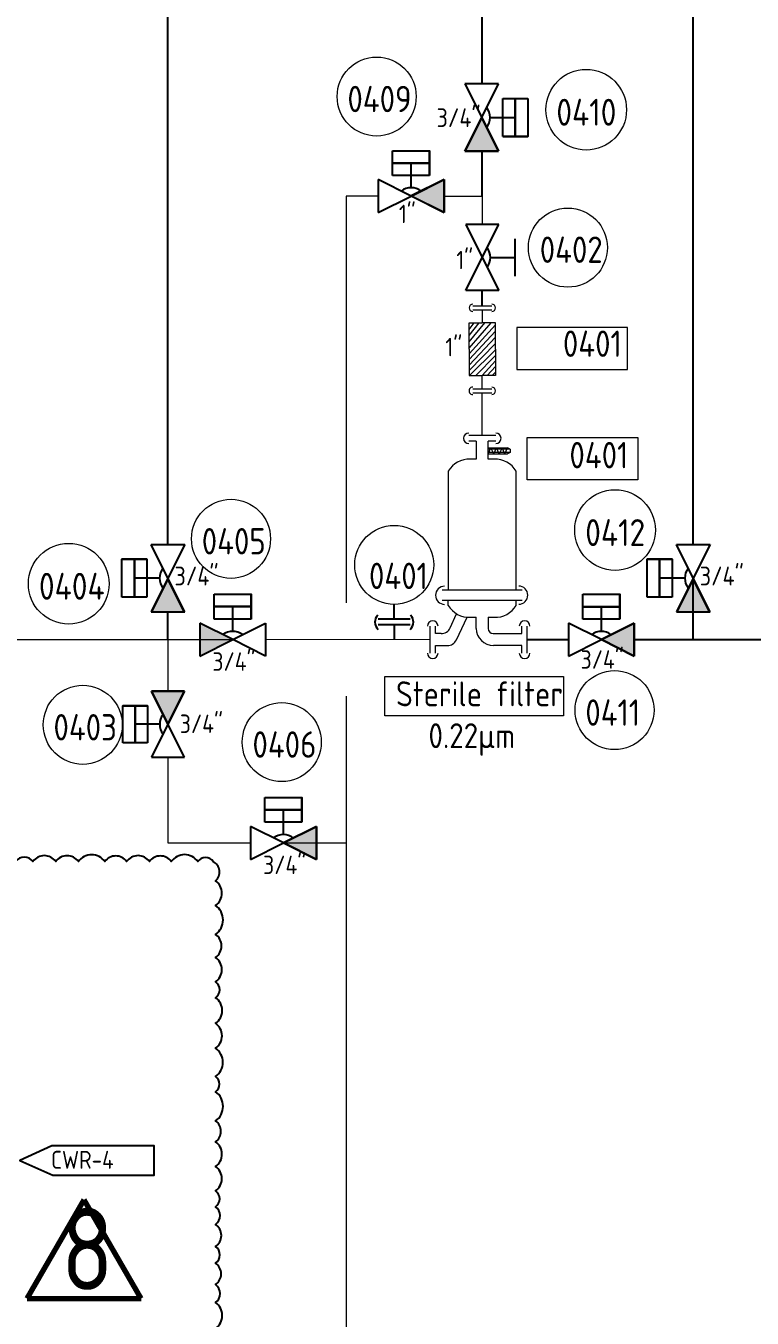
# Model space of a CAD drawing. Header units: millimetres. Extents: x -68339142 to 208, y -167 to 82456658.
# Drawn here: x -68326224 to -68325893, y 82449229 to 82449816 of the extents above; entities that cross this region are included whole.
import ezdxf

# ---------------------------------------------------------------- set-up
doc = ezdxf.new("R2010")
doc.units = ezdxf.units.MM
doc.header["$MEASUREMENT"] = 0
doc.layers.add('Langurage', color=7, linetype='Continuous', lineweight=0)
doc.layers.add('Modle', color=161, linetype='Continuous', lineweight=70)
doc.layers.add('排管', color=10, linetype='Continuous')
doc.layers.add('药液', color=210, linetype='Continuous')
doc.styles.get("Standard").update_dxf_attribs({"font": 'gbenor.shx', "bigfont": 'gbcbig.shx'})

# ---------------------------------------------------------------- blocks, each defined once
blk = doc.blocks.new('*U370')
at = {"color": 7, "lineweight": 9}
for p, q in [((4.714724727788119, -0.0877396147247273), (-4.515031891437941, -0.0877396147247273)), ((-1.936472264634402, -1.933690938578114), (-4.515031891437941, -1.933690938578114)), ((-1.936472264634402, -1.933690938578114), (-1.936472264634402, -8.15920785517989)), ((2.136165100808546, -8.15920785517989), (2.136165100808546, -1.933690938578114)), ((4.714724727788119, -1.933690938578114), (2.136165100808546, -1.933690938578114)), ((2.136165100808546, -4.243263430585929), (8.756014070539683, -4.243263430585929)), ((2.136165100808546, -6.317034162759676), (3.081857810762953, -4.243263430585929)), ((4.027550520742508, -6.317034162759676), (3.081857810762953, -4.243263430585929)), ((4.027550520742508, -6.317034162759676), (4.973243230696912, -4.243263430585929)), ((5.918935940651318, -6.317034162759676), (4.973243230696912, -4.243263430585929)), ((6.864628650630873, -4.243263430585929), (5.918935940651318, -6.317034162759676)), ((7.810321360585279, -6.317034162759676), (6.864628650630873, -4.243263430585929)), ((7.810321360585279, -6.317034162759676), (8.756014070539683, -4.243263430585929)), ((9.59036754929116, -4.763215825076882), (8.756014070539683, -4.243263430585929)), ((-1.936472264634402, -8.15920785517989), (-3.972787311250951, -8.15920785517989)), ((9.59036754929116, -4.763215825076882), (2.136165100808546, -4.763215825076882)), ((9.59036754929116, -5.797081768265585), (2.136165100808546, -5.797081768265585)), ((2.136165100808546, -6.317034162759676), (8.756014070539683, -6.317034162759676)), ((4.172480147550836, -8.15920785517989), (2.136165100808546, -8.15920785517989)), ((9.59036754929116, -5.797081768265585), (8.756014070539683, -6.317034162759676)), ((9.59036754929116, -4.763215825073734), (9.59036754929116, -5.797081768265585)), ((-11.50523085391884, -12.23140881913019), (-11.50523085391884, -52.87842318378058)), ((11.70584720883866, -52.87842318378058), (11.70584720883866, -12.23140881913019)), ((13.74918962963623, -52.87842318378058), (-13.5654624396381, -52.87842318378058)), ((-13.56082050733509, -56.25464598687442), (13.74454769738352, -56.25464598687442)), ((-11.50331084730237, -58.05814927957174), (-11.50331080751858, -56.25464598687442)), ((11.70869077380855, -58.05816427247694), (11.70869077380855, -56.25464598687442)), ((-10.82452199060498, -65.69830747784206), (-8.656301488145642, -60.94162706864584)), ((-17.74756567414692, -74.37223039345774), (-17.74756567414692, -65.14247377424425)), ((-15.90161435029668, -67.72103340102264), (-15.90161435029668, -65.14247377424425)), ((-8.742431601911392, -69.8312419666524), (-5.042677106192618, -62.1120835973341)), ((-3.96994310672272, -62.13036485459277), (-1.933628699589066, -62.13036485458019)), ((-1.933628699589066, -65.91798702526052), (-1.933628699589066, -62.13035031098409)), ((2.139008665803586, -62.1303503109778), (2.139008665803586, -65.99289112421224)), ((2.139008665803586, -62.13036485458019), (4.175323925949935, -62.13036485458019)), ((13.64986648880387, -67.72103340102264), (13.64986648880387, -65.14247377424425)), ((15.49581781265412, -74.37223039345774), (15.49581781265412, -65.14247377424425)), ((-13.96948821755659, -67.72103340102264), (-15.90161435029668, -67.72103340102264)), ((3.867150942613998, -67.72103340102264), (13.64986648880387, -67.72103340102264)), ((-15.90161435029668, -74.37223039345774), (-15.90161435029668, -71.79367076645302)), ((-15.90161435029668, -71.7936707664153), (-11.85920844704737, -71.7936707664153)), ((13.64986648880387, -71.7936707664153), (3.942055041556275, -71.7936707664153)), ((13.64986648880387, -74.37223039345774), (13.64986648880387, -71.79367076645302))]:
    blk.add_line(p, q, dxfattribs=at)
at = {"color": 1, "linetype": 'ByBlock', "lineweight": 9}
blk.add_lwpolyline([(53.26565110869124, -15.15736123462646), (15.46565110869124, -15.15736123462646), (15.46565110869124, -0.7573612346264618), (53.26565110869124, -0.7573612346264582)], close=True, dxfattribs=at)
at = {"color": 7, "lineweight": 9}
for centre, radius, start, end in [((-4.515031891437941, -1.010715276646712), 1.807373980109305, 90, 270), ((4.714724727788119, -1.010715276646712), 1.807373980109305, 270, 90), ((-4.36832995359025, -16.43173529141729), 8.281992833606093, 87.26254471121501, 149.5247882202793), ((4.568024369799406, -16.43171705623397), 8.281974653946426, 30.4750196068326, 92.73746633875243), ((-12.75547540770388, -54.61400535056066), 3.098212849584717, 90, 270), ((12.58224103441819, -54.57747377127357), 3.098212849584717, 270, 90), ((-4.36548796852963, -53.85784110995516), 8.281974653946426, 210.4750190651427, 272.7374663387524), ((4.549215158578058, -53.85784110995516), 8.281974653946426, 267.2625336612473, 329.5249809348571), ((-16.82459001223437, -65.14247377424425), 1.807373980109305, 0, 180), ((-13.96948821755659, -64.26474884740183), 3.456284553620823, 270, 335.4952491099257), ((3.942055041556275, -65.91798702526052), 5.875683741155399, 180, 270), ((3.867150942613998, -65.99289112421224), 1.728142276810412, 180, 270), ((14.57284215071642, -65.14247377424425), 1.807373980109305, 0, 180), ((-11.85920844704737, -68.33738621279448), 3.456284553620823, 270, 334.3918298631191), ((-16.82459001223437, -74.37223039345774), 1.807373980109305, 180, 0), ((14.57284215071642, -74.37223039345774), 1.807373980109305, 180, 0)]:
    blk.add_arc(centre, radius, start, end, dxfattribs=at)
at = {"color": 1, "linetype": 'ByBlock', "lineweight": 9}
for tag, p, height, flags in [('YQJ_CODE', (16.0483883093606, -11.2747589952043), 9, 2), ('YQJ_ITEMID', (12.38786344538312, -14.59765539292084), 5, 1), ('YQJ_CLASS_NAME', (12.84665076514648, -20.0771766352043), 5, 1)]:
    blk.add_attdef(tag, p, '', height=height, dxfattribs=dict(at, flags=flags))
for tag, p, height in [('尺寸', (26.2499610354178, -9.805518904865677), 6.3), ('YQJ_NO', (29.89491656839891, -11.25334675457646), 9)]:
    blk.add_attdef(tag, p, '', height=height, dxfattribs=at)
blk = doc.blocks.new('*U369')
at = {"color": 0}
for p, q in [((-6.328125, 7.03125), (-6.328125, 15.46875)), ((-6.328125, 15.46875), (6.328125, 15.46875)), ((6.328125, 11.25), (-6.328125, 11.25)), ((-6.328125, 11.25), (6.328125, 11.25)), ((0, 2.8125), (0, 11.25)), ((0, 0), (-11.25, 5.625)), ((-11.25, 5.625), (-11.25, -5.625)), ((6.328125, 7.03125), (-6.328125, 7.03125)), ((0, 0), (11.25, 5.625)), ((11.25, 5.625), (11.25, -5.625)), ((-11.25, -5.625), (0, 0)), ((11.25, -5.625), (0, 0))]:
    blk.add_line(p, q, dxfattribs=at)
blk.add_lwpolyline([(6.328125, 7.03125), (6.328125, 7.03125), (6.328125, 15.46875), (6.328125, 15.46875)], close=True, dxfattribs=at)
at = {"color": 1, "linetype": 'ByBlock', "lineweight": 9}
blk.add_circle((-11.76980056138358, 33.96205639787576), 13.5, dxfattribs=at)
at = {"color": 0}
blk.add_arc((0, -2.8125), 5.625, 53.13010235422894, 126.8698976457711, dxfattribs=at)
at = {"color": 1, "linetype": 'ByBlock', "lineweight": 9}
for tag, p, height, flags in [('YQJ_CODE', (-19.48083854829687, 36.63512877576539), 9, 2), ('YQJ_ITEMID', (12.30389252496513, -9.268028050291264), 5, 1), ('YQJ_CLASS_NAME', (12.34145168959367, -15.0460218663336), 5, 1), ('品牌', (13.51525420045436, -20.57112130539599), 5, 1), ('供电电源', (13.40854493904772, -26.41575940861708), 5, 1), ('控制方式', (13.72867290480644, -33.13547494261206), 5, 1), ('输出信号类型1', (14.1519754470537, -39.40720924178709), 5, 1), ('输出信号类型2', (13.98124049918988, -46.42557879951505), 5, 1)]:
    blk.add_attdef(tag, p, '', height=height, dxfattribs=dict(at, flags=flags))
for tag, p, height in [('YQJ_NO', (-21.76100224045453, 28.62643901866721), 9), ('尺寸', (-4.176673862520159, -9.285124226733085), 6.3)]:
    blk.add_attdef(tag, p, '', height=height, dxfattribs=at)
blk = doc.blocks.new('*U454')
at = {"color": 0}
for p, q in [((-6.328125, 7.03125), (-6.328125, 15.46875)), ((-6.328125, 15.46875), (6.328125, 15.46875)), ((6.328125, 11.25), (-6.328125, 11.25)), ((-6.328125, 11.25), (6.328125, 11.25)), ((0, 2.8125), (0, 11.25)), ((0, 0), (-11.25, 5.625)), ((-11.25, 5.625), (-11.25, -5.625)), ((6.328125, 7.03125), (-6.328125, 7.03125)), ((0, 0), (11.25, 5.625)), ((11.25, 5.625), (11.25, -5.625)), ((-11.25, -5.625), (0, 0)), ((11.25, -5.625), (0, 0))]:
    blk.add_line(p, q, dxfattribs=at)
blk.add_lwpolyline([(6.328125, 7.03125), (6.328125, 7.03125), (6.328125, 15.46875), (6.328125, 15.46875)], close=True, dxfattribs=at)
at = {"color": 1, "linetype": 'ByBlock', "lineweight": 9}
blk.add_circle((4.526732467199968, -24.08438649162753), 13.5, dxfattribs=at)
at = {"color": 0}
blk.add_arc((0, -2.8125), 5.625, 53.13010235422894, 126.8698976457711, dxfattribs=at)
at = {"color": 1, "linetype": 'ByBlock', "lineweight": 9}
for tag, p, height in [('尺寸', (-7.069890243317931, -9.948471240559495), 6.3), ('YQJ_NO', (-5.464469211870982, -29.42000387083608), 9)]:
    blk.add_attdef(tag, p, '', height=height, dxfattribs=at)
for tag, p, height, flags in [('YQJ_ITEMID', (12.30389252496513, -9.268028050291264), 5, 1), ('YQJ_CODE', (-3.184305519713325, -21.41131411373789), 9, 2), ('YQJ_CLASS_NAME', (12.34145168959367, -15.0460218663336), 5, 1), ('品牌', (13.51525420045436, -20.57112130539599), 5, 1), ('供电电源', (13.40854493904772, -26.41575940861708), 5, 1), ('控制方式', (13.72867290480644, -33.13547494261206), 5, 1), ('输出信号类型1', (14.1519754470537, -39.40720924178709), 5, 1), ('输出信号类型2', (13.98124049918988, -46.42557879951505), 5, 1)]:
    blk.add_attdef(tag, p, '', height=height, dxfattribs=dict(at, flags=flags))
blk = doc.blocks.new('*U41')
h = blk.add_hatch(color=256)
h.dxf.hatch_style = 1
h.paths.add_polyline_path([(11.25, -5.624999999999998), (11.25, 5.625), (-1.332267629550188e-15, 1.665334536937733e-16)])
at = {"color": 0}
for p, q in [((11.25, 5.625000000000002), (0, 0)), ((11.25, -5.624999999999998), (11.25, 5.625000000000002)), ((0, 0), (11.25, -5.624999999999998))]:
    blk.add_line(p, q, dxfattribs=at)
blk = doc.blocks.new('*U364')
at = {"linetype": 'ByBlock', "lineweight": 9}
h = blk.add_hatch(dxfattribs=at)
h.set_pattern_fill('ANSI31', scale=0.45, angle=4.885150915388837e-06)
h.set_pattern_definition([(45.00000488515091, (48.15028363265755, 3.279568659309007e-06), (-1.010278899758636, 1.010278727481916), [])])
h.paths.add_polyline_path([(19.32321200036023, 2.052605930558116e-06), (19.32321123300252, 9.000002052605897), (14.82321123301712, 9.000001668927041), (10.32321123303172, 9.000001285248187), (10.32321200038944, 1.28524821896292e-06), (10.32321276774715, -8.999998714751747), (14.82321276773255, -8.999998331072891), (19.32321276771794, -8.999997947394034)])
at = {"color": 7, "linetype": 'ByBlock', "lineweight": 9}
for p, q in [((11.58961737146916, 14.8232142419948), (18.05680410164764, 14.82321479339987)), ((11.58961748175017, 13.52977689603311), (18.05680421192865, 13.52977744734005)), ((14.82321084684656, 13.52977717163752), (14.82321123301712, 9.000001668927041)), ((10.32321123303172, 9.000001285248185), (14.82321123301712, 9.000001668927041)), ((10.32321200038944, 1.28524821896292e-06), (10.32321123303172, 9.000001285248185)), ((19.32321123300252, 9.000002052605897), (14.82321123301712, 9.000001668927041)), ((19.32321200036023, 2.052605930558116e-06), (19.32321123300252, 9.000002052605897)), ((10.32321200038944, 1.28524821896292e-06), (10.32321276774715, -8.999998714751747)), ((19.32321200036023, 2.052605930558116e-06), (19.32321276771794, -8.999997947394036)), ((10.32321276774715, -8.999998714751747), (14.82321276773255, -8.999998331072891)), ((19.32321276771794, -8.999997947394036), (14.82321276773255, -8.999998331072891)), ((14.82321315399713, -13.52977383378337), (14.82321276773255, -8.999998331072891)), ((11.58961978890074, -13.52977410958403), (18.05680651907922, -13.52977355808084)), ((11.58961989918175, -14.82321145554572), (18.05680662936023, -14.82321090414066))]:
    blk.add_line(p, q, dxfattribs=at)
at = {"color": 1, "linetype": 'ByBlock', "lineweight": 9}
blk.add_lwpolyline([(64.40869509177791, 7.495055153492185), (26.60869509177792, 7.495055153492185), (26.60869509177792, -6.904944846507817), (64.40869509177791, -6.904944846507817)], close=True, dxfattribs=at)
at = {"color": 7, "linetype": 'ByBlock', "lineweight": 9}
for centre, start, end in [((11.58961742660966, 14.17649556897307), 90.0000048850467, 270.0000048850467), ((18.05680415678815, 14.17649612037814), 270.0000048850467, 90.0000048850467), ((11.58961984404125, -14.17649278252399), 90.00000488525504, 270.0000048852552), ((18.05680657421973, -14.17649223111892), 270.0000048852552, 90.00000488525504)]:
    blk.add_arc(centre, 1.266406634841679, start, end, dxfattribs=at)
at = {"color": 1, "linetype": 'ByBlock', "lineweight": 9}
for tag, p, height in [('尺寸', (2.225838486312805, -2.38269282846171), 6.3), ('YQJ_NO', (42.37848494647809, -2.583919457163812), 9)]:
    blk.add_attdef(tag, p, '', height=height, dxfattribs=at)
for tag, p, height, flags in [('YQJ_CODE', (28.31040413325358, -2.576022518223146), 9, 2), ('YQJ_ITEMID', (12.30389252496513, -9.268028050291264), 5, 1), ('YQJ_CLASS_NAME', (12.34145168959367, -15.0460218663336), 5, 1), ('品牌', (13.51525420045436, -20.57112130539599), 5, 1), ('供电电源', (13.40854493904772, -26.41575940861708), 5, 1), ('控制方式', (13.72867290480644, -33.13547494261206), 5, 1), ('输出信号类型1', (14.1519754470537, -39.40720924178709), 5, 1), ('输出信号类型2', (13.98124049918988, -46.42557879951505), 5, 1)]:
    blk.add_attdef(tag, p, '', height=height, dxfattribs=dict(at, flags=flags))
blk = doc.blocks.new('*U365')
at = {"color": 0}
for p, q in [((5.625000000000003, 11.25), (-5.624999999999997, 11.25)), ((-5.624999999999997, 11.25), (0, 0)), ((0, 0), (5.625000000000003, 11.25)), ((11.25, -6.328125000000003), (11.25, 6.328124999999997)), ((-5.625000000000003, -11.25), (0, 0)), ((0, 0), (5.624999999999997, -11.25)), ((2.8125, -6.245004513516506e-16), (11.25, -2.498001805406602e-15)), ((5.624999999999997, -11.25), (-5.625000000000003, -11.25))]:
    blk.add_line(p, q, dxfattribs=at)
at = {"color": 1, "linetype": 'ByBlock', "lineweight": 9}
blk.add_circle((29.26879570011614, 3.384498806299797), 13.5, dxfattribs=at)
at = {"color": 0}
blk.add_arc((-2.8125, 6.245004513516506e-16), 5.625, 323.1301023542289, 36.86989764577105, dxfattribs=at)
at = {"color": 1, "linetype": 'ByBlock', "lineweight": 9}
for tag, p, height, flags in [('YQJ_CODE', (21.80100778230434, 7.113056957113731), 9, 2), ('YQJ_ITEMID', (12.30389252496513, -9.268028050291264), 5, 1), ('YQJ_CLASS_NAME', (12.34145168959367, -15.0460218663336), 5, 1), ('品牌', (13.51525420045436, -20.57112130539599), 5, 1), ('供电电源', (13.40854493904772, -26.41575940861708), 5, 1), ('控制方式', (13.72867290480644, -33.13547494261206), 5, 1), ('输出信号类型1', (14.1519754470537, -39.40720924178709), 5, 1), ('输出信号类型2', (13.98124049918988, -46.42557879951505), 5, 1)]:
    blk.add_attdef(tag, p, '', height=height, dxfattribs=dict(at, flags=flags))
for tag, p, height in [('YQJ_NO', (19.64985381339019, -1.829677569195137), 9), ('尺寸', (-8.885765491313949, -4.009707731791603), 6.3)]:
    blk.add_attdef(tag, p, '', height=height, dxfattribs=at)
blk = doc.blocks.new('*U40')
at = {"color": 0}
for p, q in [((-3.104711891387153e-15, 6.991189658571966), (-5.329070518200751e-15, 12)), ((5.493456002679884, 6.991189658571969), (-5.493456002674068, 6.991189658571964)), ((5.493456002679884, 5.00881034145132), (-5.493456002674068, 5.008810341451315)), ((-2.224358626823938e-15, 5.008810341451317), (0, 0))]:
    blk.add_line(p, q, dxfattribs=at)
for centre, start, end in [((-3.097181161315532, 5.969408355187623), 136.4791732309815, 225.7809304604456), ((3.097181161321348, 5.969408355187626), 314.2190695395544, 43.5208267690186)]:
    blk.add_arc(centre, 3.467212193297144, start, end, dxfattribs=at)
blk = doc.blocks.new('*U68')
at = {"color": 1, "linetype": 'ByBlock', "lineweight": 9}
blk.add_circle((2.498001805406602e-15, 13.5), 13.5, dxfattribs=at)
at = {"color": 1, "linetype": 'ByBlock', "lineweight": 13, "flags": 2}
blk.add_attdef('YQJ_CODE', (-5.234884717686508, 13.23119865297995), '', height=9, dxfattribs=at)
at = {"color": 1, "linetype": 'ByBlock', "lineweight": 13}
blk.add_attdef('YQJ_NO', (-8.605544454649497, 5.239539529417197), '', height=9, dxfattribs=at)
at = {"color": 1, "linetype": 'ByBlock', "lineweight": 9, "flags": 1}
for tag, p in [('YQJ_ITEMID', (25.00368285898367, 7.984361569487646)), ('YQJ_CLASS_NAME', (25.01417882937312, 3.682376766385232)), ('品牌', (25.43437176123552, -0.6865745397071805)), ('供电电源', (25.52485930472176, -5.225861052161235)), ('控制方式', (25.65976640010194, -9.989354953061365)), ('量程上限', (25.38995220934157, -14.9326032799006)), ('量程下限', (25.25504523347627, -19.96572891749793)), ('输入信号类型1', (25.20608192541113, -25.28992703947256)), ('输入信号类型2', (25.03331915873423, -30.47782268224296))]:
    blk.add_attdef(tag, p, '', height=5, dxfattribs=at)
at = {"color": 1, "linetype": 'ByBlock', "lineweight": 9}
blk.add_attdef('尺寸', (-11.61090940447393, -20.93206571894052), '', height=6.3, dxfattribs=at)
blk = doc.blocks.new('*U357')
at = {"color": 0}
for p, q in [((-6.328125, 7.03125), (-6.328125, 15.46875)), ((-6.328125, 15.46875), (6.328125, 15.46875)), ((6.328125, 11.25), (-6.328125, 11.25)), ((-6.328125, 11.25), (6.328125, 11.25)), ((0, 2.8125), (0, 11.25)), ((0, 0), (-11.25, 5.625)), ((-11.25, 5.625), (-11.25, -5.625)), ((6.328125, 7.03125), (-6.328125, 7.03125)), ((0, 0), (11.25, 5.625)), ((11.25, 5.625), (11.25, -5.625)), ((-11.25, -5.625), (0, 0)), ((11.25, -5.625), (0, 0))]:
    blk.add_line(p, q, dxfattribs=at)
blk.add_lwpolyline([(6.328125, 7.03125), (6.328125, 7.03125), (6.328125, 15.46875), (6.328125, 15.46875)], close=True, dxfattribs=at)
at = {"color": 1, "linetype": 'ByBlock', "lineweight": 9}
blk.add_circle((-0.5882488224785192, 34.4208719971211), 13.5, dxfattribs=at)
at = {"color": 0}
blk.add_arc((0, -2.8125), 5.625, 53.13010235422894, 126.8698976457711, dxfattribs=at)
at = {"color": 1, "linetype": 'ByBlock', "lineweight": 9}
for tag, p, height, flags in [('YQJ_CODE', (-8.299286809391813, 37.09394437501074), 9, 2), ('YQJ_ITEMID', (12.30389252496513, -9.268028050291264), 5, 1), ('YQJ_CLASS_NAME', (12.34145168959367, -15.0460218663336), 5, 1), ('品牌', (13.51525420045436, -20.57112130539599), 5, 1), ('供电电源', (13.40854493904772, -26.41575940861708), 5, 1), ('控制方式', (13.72867290480644, -33.13547494261206), 5, 1), ('输出信号类型1', (14.1519754470537, -39.40720924178709), 5, 1), ('输出信号类型2', (13.98124049918988, -46.42557879951505), 5, 1)]:
    blk.add_attdef(tag, p, '', height=height, dxfattribs=dict(at, flags=flags))
for tag, p, height in [('YQJ_NO', (-10.57945050154947, 29.08525461791256), 9), ('尺寸', (-6.936140412389087, -10.65813420455214), 6.3)]:
    blk.add_attdef(tag, p, '', height=height, dxfattribs=at)
blk = doc.blocks.new('*U42')
h = blk.add_hatch(color=256)
h.dxf.hatch_style = 1
h.paths.add_polyline_path([(-11.23900389502951, 5.646938679276725), (-11.26095328043908, -5.603039908457569), (1.331940177654438e-15, -1.691324661214305e-16)])
at = {"color": 0}
for p, q in [((-11.23900389502951, 5.646938679276725), (-11.26095328043908, -5.60303990845757)), ((0, 0), (-11.23900389502951, 5.646938679276725)), ((-11.26095328043908, -5.60303990845757), (0, 0))]:
    blk.add_line(p, q, dxfattribs=at)
blk = doc.blocks.new('*U451')
at = {"color": 0}
for p, q in [((0, 0), (-5.625000000000005, 11.25)), ((-5.625000000000005, 11.25), (5.624999999999995, 11.25)), ((5.624999999999995, 11.25), (0, 0)), ((-15.46875, -6.328125000000007), (-15.46875, 6.328124999999993)), ((-11.25, 6.328124999999995), (-11.25, -6.328125000000005)), ((-11.25, -6.328125000000005), (-11.25, 6.328124999999995)), ((-7.031250000000003, 6.328124999999996), (-7.031249999999997, -6.328125000000004)), ((0, 0), (-5.624999999999995, -11.25)), ((5.625000000000005, -11.25), (0, 0)), ((-2.8125, -1.249000902703301e-15), (-11.25, -4.996003610813204e-15)), ((-7.031249999999997, -6.328125000000004), (-15.46875, -6.328125000000007)), ((-5.624999999999995, -11.25), (5.625000000000005, -11.25))]:
    blk.add_line(p, q, dxfattribs=at)
blk.add_lwpolyline([(-7.031250000000003, 6.328124999999996), (-7.031250000000003, 6.328124999999996), (-15.46875, 6.328124999999993), (-15.46875, 6.328124999999993)], close=True, dxfattribs=at)
at = {"color": 1, "linetype": 'ByBlock', "lineweight": 9}
blk.add_circle((-29.11974252880695, -0.1973118134149416), 13.5, dxfattribs=at)
at = {"color": 0}
blk.add_arc((2.8125, 1.249000902703301e-15), 5.625, 143.130102354229, 216.8698976457711, dxfattribs=at)
at = {"color": 1, "linetype": 'ByBlock', "lineweight": 9}
for tag, p, height, flags in [('YQJ_CODE', (-36.83078051572025, 2.475760564474697), 9, 2), ('YQJ_ITEMID', (12.30389252496513, -9.268028050291264), 5, 1), ('YQJ_CLASS_NAME', (12.34145168959367, -15.0460218663336), 5, 1), ('品牌', (13.51525420045436, -20.57112130539599), 5, 1), ('供电电源', (13.40854493904772, -26.41575940861708), 5, 1), ('控制方式', (13.72867290480644, -33.13547494261206), 5, 1), ('输出信号类型1', (14.1519754470537, -39.40720924178709), 5, 1), ('输出信号类型2', (13.98124049918988, -46.42557879951505), 5, 1)]:
    blk.add_attdef(tag, p, '', height=height, dxfattribs=dict(at, flags=flags))
for tag, p, height in [('YQJ_NO', (-39.11094420787791, -5.532929192623484), 9), ('尺寸', (4.060415396221459, -2.993796735704574), 6.3)]:
    blk.add_attdef(tag, p, '', height=height, dxfattribs=at)
blk = doc.blocks.new('*U372')
h = blk.add_hatch(color=256)
h.dxf.hatch_style = 1
h.paths.add_polyline_path([(5.626297754847134, 11.24935102900617), (-5.623702170296652, 11.25064882128141), (-1.666871420646285e-16, -1.332248409500563e-15)])
at = {"color": 0}
for p, q in [((5.626297754847134, 11.24935102900617), (-5.623702170296654, 11.25064882128141)), ((-5.623702170296654, 11.25064882128141), (0, 0)), ((0, 0), (5.626297754847134, 11.24935102900617))]:
    blk.add_line(p, q, dxfattribs=at)
blk = doc.blocks.new('*U398')
at = {"color": 0}
for p, q in [((5.625000000000003, 11.25), (-5.624999999999997, 11.25)), ((-5.624999999999997, 11.25), (0, 0)), ((0, 0), (5.625000000000003, 11.25)), ((7.031249999999998, -6.328125000000002), (7.031250000000002, 6.328124999999998)), ((7.031250000000002, 6.328124999999998), (15.46875, 6.328124999999996)), ((11.25, -6.328125000000003), (11.25, 6.328124999999997)), ((11.25, 6.328124999999997), (11.25, -6.328125000000003)), ((15.46875, 6.328124999999996), (15.46875, -6.328125000000004)), ((-5.625000000000003, -11.25), (0, 0)), ((0, 0), (5.624999999999997, -11.25)), ((2.8125, -6.245004513516506e-16), (11.25, -2.498001805406602e-15)), ((5.624999999999997, -11.25), (-5.625000000000003, -11.25))]:
    blk.add_line(p, q, dxfattribs=at)
blk.add_lwpolyline([(7.031249999999998, -6.328125000000002), (7.031249999999998, -6.328125000000002), (15.46875, -6.328125000000004), (15.46875, -6.328125000000004)], close=True, dxfattribs=at)
at = {"color": 1, "linetype": 'ByBlock', "lineweight": 9}
blk.add_circle((34.98380842662992, 2.59567429370211), 13.5, dxfattribs=at)
at = {"color": 0}
blk.add_arc((-2.8125, 6.245004513516506e-16), 5.625, 323.1301023542289, 36.86989764577105, dxfattribs=at)
at = {"color": 1, "linetype": 'ByBlock', "lineweight": 9}
for tag, p, height, flags in [('YQJ_CODE', (27.27277043971663, 5.268746671591749), 9, 2), ('YQJ_ITEMID', (12.30389252496513, -9.268028050291264), 5, 1), ('YQJ_CLASS_NAME', (12.34145168959367, -15.0460218663336), 5, 1), ('品牌', (13.51525420045436, -20.57112130539599), 5, 1), ('供电电源', (13.40854493904772, -26.41575940861708), 5, 1), ('控制方式', (13.72867290480644, -33.13547494261206), 5, 1), ('输出信号类型1', (14.1519754470537, -39.40720924178709), 5, 1), ('输出信号类型2', (13.98124049918988, -46.42557879951505), 5, 1)]:
    blk.add_attdef(tag, p, '', height=height, dxfattribs=dict(at, flags=flags))
for tag, p, height in [('YQJ_NO', (24.99260674755897, -2.739943085506432), 9), ('尺寸', (-15.10466541040288, -3.201591174690577), 6.3)]:
    blk.add_attdef(tag, p, '', height=height, dxfattribs=at)
blk = doc.blocks.new('*U44')
h = blk.add_hatch(color=256)
h.dxf.hatch_style = 1
h.paths.add_polyline_path([(-5.625000000000171, -11.24999999999991), (5.624999999999827, -11.25000000000009), (1.665334536937937e-16, 1.332267629550185e-15)])
at = {"color": 0}
for p, q in [((0, 0), (-5.625000000000171, -11.24999999999991)), ((5.624999999999829, -11.25000000000009), (0, 0)), ((-5.625000000000171, -11.24999999999991), (5.624999999999829, -11.25000000000009))]:
    blk.add_line(p, q, dxfattribs=at)
blk = doc.blocks.new('*U87')
at = {"color": 0}
for p, q in [((0, 0), (-5.625000000000008, 11.25)), ((-5.625000000000008, 11.25), (5.624999999999994, 11.25000000000001)), ((5.624999999999994, 11.25000000000001), (0, 0)), ((-15.46875, -6.328125000000012), (-15.46875000000001, 6.328124999999991)), ((-11.25000000000001, 6.328124999999995), (-11.25, -6.328125000000009)), ((-11.25, -6.328125000000009), (-11.25000000000001, 6.328124999999995)), ((-7.031250000000006, 6.328124999999997), (-7.031249999999997, -6.328125000000006)), ((0, 0), (-5.624999999999994, -11.25000000000001)), ((5.625000000000008, -11.25), (0, 0)), ((-2.8125, -1.873501354054952e-15), (-11.25, -7.494005416219808e-15)), ((-7.031249999999997, -6.328125000000006), (-15.46875, -6.328125000000012)), ((-5.624999999999994, -11.25000000000001), (5.625000000000008, -11.25))]:
    blk.add_line(p, q, dxfattribs=at)
blk.add_lwpolyline([(-7.031250000000006, 6.328124999999997), (-7.031250000000006, 6.328124999999997), (-15.46875000000001, 6.328124999999991), (-15.46875000000001, 6.328124999999991)], close=True, dxfattribs=at)
at = {"color": 1, "linetype": 'ByBlock', "lineweight": 9}
blk.add_circle((-33.22003894876884, -1.856795874813521), 13.5, dxfattribs=at)
at = {"color": 0}
blk.add_arc((2.8125, 1.873501354054952e-15), 5.625000000000001, 143.130102354229, 216.8698976457711, dxfattribs=at)
at = {"color": 1, "linetype": 'ByBlock', "lineweight": 9}
for tag, p, height, flags in [('YQJ_CODE', (-40.93107693568213, 0.8162765030761179), 9, 2), ('YQJ_ITEMID', (12.30389252496513, -9.268028050291264), 5, 1), ('YQJ_CLASS_NAME', (12.34145168959367, -15.0460218663336), 5, 1), ('品牌', (13.51525420045436, -20.57112130539599), 5, 1), ('供电电源', (13.40854493904772, -26.41575940861708), 5, 1), ('控制方式', (13.72867290480644, -33.13547494261206), 5, 1), ('输出信号类型1', (14.1519754470537, -39.40720924178709), 5, 1), ('输出信号类型2', (13.98124049918988, -46.42557879951505), 5, 1)]:
    blk.add_attdef(tag, p, '', height=height, dxfattribs=dict(at, flags=flags))
for tag, p, height in [('尺寸', (2.198926084770209, -2.411111687704135), 6.3), ('YQJ_NO', (-43.21124062783979, -7.192413254022064), 9)]:
    blk.add_attdef(tag, p, '', height=height, dxfattribs=at)
blk = doc.blocks.new('*U455')
at = {"color": 0}
for p, q in [((0, 0), (-5.625000000000008, 11.25)), ((-5.625000000000008, 11.25), (5.624999999999994, 11.25000000000001)), ((5.624999999999994, 11.25000000000001), (0, 0)), ((-15.46875, -6.328125000000012), (-15.46875000000001, 6.328124999999991)), ((-11.25000000000001, 6.328124999999995), (-11.25, -6.328125000000009)), ((-11.25, -6.328125000000009), (-11.25000000000001, 6.328124999999995)), ((-7.031250000000006, 6.328124999999997), (-7.031249999999997, -6.328125000000006)), ((0, 0), (-5.624999999999994, -11.25000000000001)), ((5.625000000000008, -11.25), (0, 0)), ((-2.8125, -1.873501354054952e-15), (-11.25, -7.494005416219808e-15)), ((-7.031249999999997, -6.328125000000006), (-15.46875, -6.328125000000012)), ((-5.624999999999994, -11.25000000000001), (5.625000000000008, -11.25))]:
    blk.add_line(p, q, dxfattribs=at)
blk.add_lwpolyline([(-7.031250000000006, 6.328124999999997), (-7.031250000000006, 6.328124999999997), (-15.46875000000001, 6.328124999999991), (-15.46875000000001, 6.328124999999991)], close=True, dxfattribs=at)
at = {"color": 1, "linetype": 'ByBlock', "lineweight": 9}
blk.add_circle((-26.17036368993782, 16.1124905091776), 13.5, dxfattribs=at)
at = {"color": 0}
blk.add_arc((2.8125, 1.873501354054952e-15), 5.625000000000001, 143.130102354229, 216.8698976457711, dxfattribs=at)
at = {"color": 1, "linetype": 'ByBlock', "lineweight": 9}
for tag, p, height, flags in [('YQJ_CODE', (-33.88140167685111, 18.78556288706724), 9, 2), ('YQJ_ITEMID', (12.30389252496513, -9.268028050291264), 5, 1), ('YQJ_CLASS_NAME', (12.34145168959367, -15.0460218663336), 5, 1), ('品牌', (13.51525420045436, -20.57112130539599), 5, 1), ('供电电源', (13.40854493904772, -26.41575940861708), 5, 1), ('控制方式', (13.72867290480644, -33.13547494261206), 5, 1), ('输出信号类型1', (14.1519754470537, -39.40720924178709), 5, 1), ('输出信号类型2', (13.98124049918988, -46.42557879951505), 5, 1)]:
    blk.add_attdef(tag, p, '', height=height, dxfattribs=dict(at, flags=flags))
for tag, p, height in [('YQJ_NO', (-36.16156536900876, 10.77687312996906), 9), ('尺寸', (2.198926084770209, -2.411111687704135), 6.3)]:
    blk.add_attdef(tag, p, '', height=height, dxfattribs=at)
blk = doc.blocks.new('*U439')
h = blk.add_hatch(color=256)
h.dxf.hatch_style = 1
h.paths.add_polyline_path([(11.24999999868098, -5.625000002638031), (11.25000000131902, 5.624999997361966), (-1.332267629511137e-15, 1.665334540061791e-16)])
at = {"color": 0}
for p, q in [((11.25000000131902, 5.624999997361968), (0, 0)), ((11.24999999868098, -5.625000002638031), (11.25000000131902, 5.624999997361968)), ((0, 0), (11.24999999868098, -5.625000002638031))]:
    blk.add_line(p, q, dxfattribs=at)
blk = doc.blocks.new('LINK_01')
at = {"color": 4}
blk.add_lwpolyline([(-155.1963151693344, 22.17599999904633), (-203.5289874076843, 0), (-153.4095621556044, -22.17600002884865), (0, -22.17600002884865), (0, 0), (0, 22.17599999904633), (-155.1963151693344, 22.17599999904633)], dxfattribs=at)
blk.add_attdef('ID', (-156.2860819548368, -12.39934265613556), '', height=27.2, dxfattribs=at)

msp = doc.modelspace()

# ---------------------------------------------------------------- linework, layer by layer
at = {"color": 3}
for p, q in [((-68326159.19596054, 82449580.36798012), (-68326159.19596054, 82449905.41808704)), ((-68325920.30240339, 82449580.36798011), (-68325920.30240339, 82449905.41808704)), ((-68326159.19596054, 82449564.65356159), (-68326159.19596054, 82449565.08577086)), ((-68325920.30240339, 82449537.1897229), (-68325920.30240339, 82449565.08577089)), ((-68326159.19596054, 82449537.13548644), (-68326159.19596054, 82449549.80356161))]:
    msp.add_line(p, q, dxfattribs=at)
at = {"color": 4}
for p, q in [((-68326016.24875873, 82449789.80435868), (-68326016.24875873, 82449830.73539186)), ((-68326016.24875872, 82449774.0176593), (-68326016.24875873, 82449775.02663957)), ((-68326016.24875873, 82449738.83670539), (-68326016.24875872, 82449759.23994018))]:
    msp.add_line(p, q, dxfattribs=at)
msp.add_line((-68326016.24876207, 82449688.8796853), (-68326016.24875873, 82449695.89913763))
msp.add_lwpolyline([(-68326137.55573362, 82449224.09076583, 0.52056705), (-68326137.55573362, 82449235.78790013, 0.52056705), (-68326137.55573362, 82449243.96808141, 0.52056705), (-68326137.55573362, 82449253.72362816, 0.52056705), (-68326137.55573362, 82449261.23647137, 0.52056705), (-68326137.55573362, 82449271.35661256, 0.52056705), (-68326137.55573362, 82449279.36039686, 0.52056705), (-68326137.55573362, 82449286.56846188, 0.52056705), (-68326137.55573362, 82449297.68411687, 0.52056705), (-68326137.55573362, 82449308.91859058, 0.52056705), (-68326137.55573362, 82449318.39743616, 0.52056705), (-68326137.55573362, 82449331.63514483, 0.52056705), (-68326137.55573362, 82449338.57383314, 0.52056705), (-68326137.55573362, 82449351.4528476, 0.52056705), (-68326137.55573362, 82449362.78538746, 0.52056705), (-68326137.55573362, 82449374.38445562, 0.52056705), (-68326137.55573362, 82449381.6185631, 0.52056705), (-68326137.55573362, 82449392.69250946, 0.52056705), (-68326137.55573362, 82449403.19881153, 0.52056705), (-68326137.55573362, 82449416.32482246, 0.52056705), (-68326137.55573362, 82449427.52328432, 0.52056705), (-68326138.60983984, 82449436.27782704, 0.52056705), (-68326145.5737568, 82449436.27782704, 0.52056705), (-68326157.70974727, 82449436.27782704, 0.52056705), (-68326167.62826285, 82449436.27782704, 0.52056705), (-68326177.99824892, 82449436.27782704, 0.52056705), (-68326187.86590031, 82449436.27782704, 0.52056705), (-68326199.93597081, 82449436.27782704, 0.52056705), (-68326210.22396381, 82449436.27782704, 0.52056705), (-68326220.65071431, 82449436.27782704, 0.52056705), (-68326228.48013619, 82449436.27782704, 0.52056705)], format="xyb")
at = {"layer": 'Langurage'}
msp.add_lwpolyline([(-68326060.50478178, 82449520.37692681), (-68325979.29376173, 82449520.37692681), (-68325979.29376173, 82449502.51328151), (-68326060.50478178, 82449502.51328151)], close=True, dxfattribs=at)
at = {"layer": 'Modle'}
for p, q in [((-68326223.19897129, 82449237.68283133), (-68326197.27743714, 82449282.58024548)), ((-68326171.355903, 82449237.68283133), (-68326197.27743714, 82449282.58024548)), ((-68326223.19897129, 82449237.68283133), (-68326171.355903, 82449237.68283133))]:
    msp.add_line(p, q, dxfattribs=at)
at = {"layer": '排管', "color": 1, "linetype": 'ByBlock', "lineweight": 9}
for p, q in [((-68326078.16007683, 82449738.77588172), (-68326078.16105339, 82449553.94292365)), ((-68326063.57498865, 82449738.77588172), (-68326078.16007683, 82449738.77588172)), ((-68326078.16105339, 82449511.48771392), (-68326078.16105334, 82449386.55397283))]:
    msp.add_line(p, q, dxfattribs=at)
at = {"layer": '排管', "lineweight": 9}
for p, q in [((-68326159.20039064, 82449483.74020703), (-68326159.20039064, 82449444.78466675)), ((-68326159.20039064, 82449444.78466676), (-68326121.64385118, 82449444.78466678)), ((-68326106.67010115, 82449444.78466678), (-68326078.16105336, 82449444.78466679)), ((-68326078.16105336, 82449386.55397284), (-68326078.16105336, 82449127.504401))]:
    msp.add_line(p, q, dxfattribs=at)
at = {"layer": '药液', "color": 6, "lineweight": 9}
for p, q in [((-68326033.62748866, 82449738.83670467), (-68326016.24875873, 82449738.83670539)), ((-68326016.24875873, 82449738.85074414), (-68326016.24875873, 82449725.84663762)), ((-68326016.24875873, 82449629.91294685), (-68326016.24875873, 82449649.42029263)), ((-68326129.65392677, 82449537.14718664), (-68326634.98588566, 82449536.94704957)), ((-68326159.19594802, 82449537.18269265), (-68326159.20039064, 82449513.68770704)), ((-68326040.0036642, 82449537.18269265), (-68326114.76857929, 82449537.15308197))]:
    msp.add_line(p, q, dxfattribs=at)
at = {"layer": '药液', "color": 6, "linetype": 'ByBlock', "lineweight": -3}
for p, q in [((-68325995.75672081, 82449537.18269265), (-68325977.05977537, 82449537.18555894)), ((-68325947.11227538, 82449537.18269265), (-68325835.70216736, 82449537.21190728))]:
    msp.add_line(p, q, dxfattribs=at)

# ---------------------------------------------------------------- block references
ref = msp.add_blockref('*U369', (-68326048.60123867, 82449738.83670467), dxfattribs=dict(xscale=1.331, yscale=1.331, zscale=1.331))
ref.add_attrib('YQJ_NO', '0409', (-68326077.56513265, 82449776.93849501), dxfattribs={"color": 1, "linetype": 'ByBlock', "lineweight": 9, "height": 11.979})
ref.add_attrib('尺寸', '1"', (-68326054.16039158, 82449726.47820432), dxfattribs={"color": 1, "linetype": 'ByBlock', "lineweight": 9, "height": 8.385300000000003})
ref = msp.add_blockref('*U398', (-68326016.50100379, 82449774.52214943), dxfattribs=dict(xscale=1.3584186, yscale=1.3584186, zscale=1.3584186))
ref.add_attrib('YQJ_NO', '0410', (-68325982.55058192, 82449770.80015978), dxfattribs={"color": 1, "linetype": 'ByBlock', "lineweight": 9, "height": 12.22576740000001})
ref.add_attrib('尺寸', '3/4"', (-68326037.01946223, 82449770.17304842), dxfattribs={"color": 1, "linetype": 'ByBlock', "lineweight": 9, "height": 8.558037180000007})
for name, p, xscale, yscale, zscale in [('*U44', (-68326016.50100379, 82449774.52214943), 1.3584186, 1.3584186, 1.3584186), ('*U41', (-68326048.60123867, 82449738.83957097), 1.331, 1.331, 1.331), ('*U40', (-68326056.30704154, 82449537.20536572), 1.331, 1.331, 1.331), ('*U42', (-68326129.74232927, 82449537.19138788), 1.331, 1.331, 1.331), ('*U41', (-68325962.08602537, 82449537.18555894), 1.331, 1.331, 1.331), ('*U372', (-68326159.20039064, 82449498.71395704), 1.331, 1.331, 1.331), ('*U439', (-68326106.67010118, 82449444.78466679), 1.331, 1.331, 1.331)]:
    msp.add_blockref(name, p, dxfattribs=dict(xscale=xscale, yscale=yscale, zscale=zscale))
ref = msp.add_blockref('*U365', (-68326016.24875873, 82449710.87288761), dxfattribs=dict(xscale=1.331, yscale=1.331, zscale=1.331))
ref.add_attrib('YQJ_NO', '0402', (-68325990.0948033, 82449708.43758677), dxfattribs={"color": 1, "linetype": 'ByBlock', "lineweight": 9, "height": 11.979})
ref.add_attrib('尺寸', '1"', (-68326028.0757126, 82449705.53596662), dxfattribs={"color": 1, "linetype": 'ByBlock', "lineweight": 9, "height": 8.385300000000003})
ref = msp.add_blockref('*U364', (-68326035.97845559, 82449669.14998674), dxfattribs=dict(xscale=1.331, yscale=1.331, zscale=1.331))
ref.add_attrib('YQJ_NO', '0401', (-68325979.57269213, 82449665.71078995), dxfattribs={"color": 1, "linetype": 'ByBlock', "lineweight": 9, "height": 11.979})
ref.add_attrib('尺寸', '1"', (-68326033.01586457, 82449665.97862259), dxfattribs={"color": 1, "linetype": 'ByBlock', "lineweight": 9, "height": 8.385300000000003})
ref = msp.add_blockref('*U370', (-68326016.38165429, 82449630.02972828), dxfattribs=dict(xscale=1.331, yscale=1.331, zscale=1.331))
ref.add_attrib('YQJ_NO', '0401', (-68325976.59152034, 82449615.05152375), dxfattribs={"color": 1, "linetype": 'ByBlock', "lineweight": 9, "height": 11.979})
ref = msp.add_blockref('*U455', (-68325920.30240339, 82449565.08577086), dxfattribs=dict(xscale=1.3584186, yscale=1.3584186, zscale=1.3584186))
ref.add_attrib('YQJ_NO', '0412', (-68325969.42494641, 82449579.72527578), dxfattribs={"color": 1, "linetype": 'ByBlock', "lineweight": 9, "height": 12.22576740000001})
ref.add_attrib('尺寸', '3/4"', (-68325917.3153413, 82449561.81047189), dxfattribs={"color": 1, "linetype": 'ByBlock', "lineweight": 9, "height": 8.558037180000007})
ref = msp.add_blockref('*U357', (-68326129.74232927, 82449537.19138788), dxfattribs=dict(xscale=1.331, yscale=1.331, zscale=1.331))
ref.add_attrib('YQJ_NO', '0405', (-68326143.82357788, 82449575.90386178), dxfattribs={"color": 1, "linetype": 'ByBlock', "lineweight": 9, "height": 11.979})
ref.add_attrib('尺寸', '3/4"', (-68326138.97433215, 82449523.00541125), dxfattribs={"color": 1, "linetype": 'ByBlock', "lineweight": 9, "height": 8.385300000000003})
ref = msp.add_blockref('*U68', (-68326056.30704154, 82449553.17736569), dxfattribs=dict(xscale=1.331, yscale=1.331, zscale=1.331))
ref.add_attrib('YQJ_NO', '0401', (-68326067.76102121, 82449560.1511928), dxfattribs={"color": 1, "linetype": 'ByBlock', "lineweight": 13, "height": 11.979})
ref = msp.add_blockref('*U87', (-68326159.19596054, 82449565.08577086), dxfattribs=dict(xscale=1.3584186, yscale=1.3584186, zscale=1.3584186))
ref.add_attrib('YQJ_NO', '0404', (-68326217.89491354, 82449555.31546292), dxfattribs={"color": 1, "linetype": 'ByBlock', "lineweight": 9, "height": 12.22576740000001})
ref.add_attrib('尺寸', '3/4"', (-68326156.20889844, 82449561.81047189), dxfattribs={"color": 1, "linetype": 'ByBlock', "lineweight": 9, "height": 8.558037180000007})
at = {"xscale": 1.32, "yscale": 1.32, "zscale": 1.32, "rotation": 270}
for p in [(-68326159.19596054, 82449564.6535616), (-68325920.30240339, 82449564.6535616)]:
    msp.add_blockref('*U41', p, dxfattribs=at)
ref = msp.add_blockref('*U454', (-68325962.08602537, 82449537.18555894), dxfattribs=dict(xscale=1.331, yscale=1.331, zscale=1.331))
ref.add_attrib('YQJ_NO', '0411', (-68325969.35923389, 82449498.0275338), dxfattribs={"color": 1, "linetype": 'ByBlock', "lineweight": 9, "height": 11.979})
ref.add_attrib('尺寸', '3/4"', (-68325971.49604928, 82449523.94414373), dxfattribs={"color": 1, "linetype": 'ByBlock', "lineweight": 9, "height": 8.385300000000003})
ref = msp.add_blockref('*U451', (-68326159.20039064, 82449498.71395704), dxfattribs=dict(xscale=1.331, yscale=1.331, zscale=1.331))
ref.add_attrib('YQJ_NO', '0403', (-68326211.25705738, 82449491.34962825), dxfattribs={"color": 1, "linetype": 'ByBlock', "lineweight": 9, "height": 11.979})
ref.add_attrib('尺寸', '3/4"', (-68326153.79597774, 82449494.72921358), dxfattribs={"color": 1, "linetype": 'ByBlock', "lineweight": 9, "height": 8.385300000000003})
ref = msp.add_blockref('*U357', (-68326106.67010118, 82449444.78466679), dxfattribs=dict(xscale=1.331, yscale=1.331, zscale=1.331))
ref.add_attrib('YQJ_NO', '0406', (-68326120.75134979, 82449483.49714069), dxfattribs={"color": 1, "linetype": 'ByBlock', "lineweight": 9, "height": 11.979})
ref.add_attrib('尺寸', '3/4"', (-68326115.90210406, 82449430.59869017), dxfattribs={"color": 1, "linetype": 'ByBlock', "lineweight": 9, "height": 8.385300000000003})
at = {"xscale": 0.3, "yscale": 0.3}
msp.add_blockref('LINK_01', (-68326165.4924659, 82449300.35838549), dxfattribs=at).add_auto_attribs({'ID': 'CWR-4'})

# ---------------------------------------------------------------- texts
at = {"layer": 'Langurage', "char_height": 12.09808927641601}
for s, insert, width, attachment_point in [('\\pxql;{\\H0.93515x;Sterile filter}', (-68325967.373928, 82449518.18775351), 88.09717739863697, 3), ('{\\H0.93515x;0.22μm}', (-68326040.71506341, 82449499.16232532), 46.68498337521274, 1)]:
    msp.add_mtext(s, dxfattribs=dict(at, insert=insert, width=width, attachment_point=attachment_point))
at = {"layer": 'Modle'}
msp.add_text('8', height=37.2908019338007, dxfattribs=at).set_placement((-68326207.87739113, 82449241.53428885))

doc.saveas('drawing.dxf')
